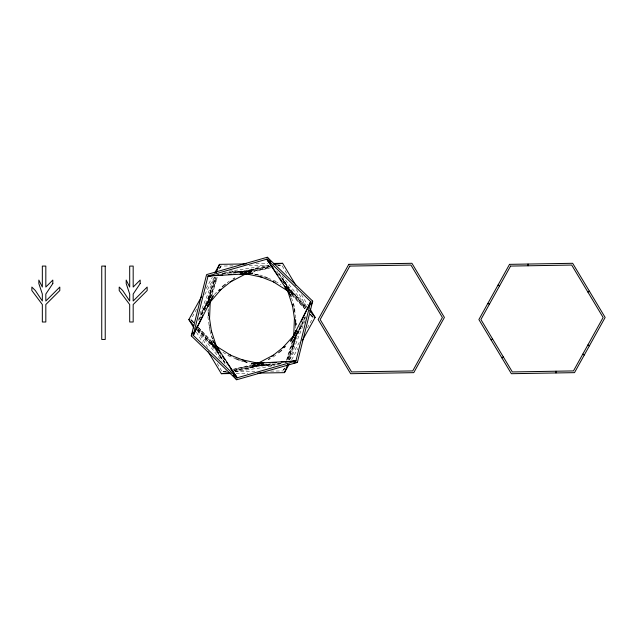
<?xml version="1.0" encoding="UTF-8"?>
<svg xmlns="http://www.w3.org/2000/svg" width="637" height="637" viewBox="0 0 637 637"><rect width="100%" height="100%" fill="white"/><g stroke="black" fill="none" stroke-linecap="round" stroke-linejoin="round"><path stroke-width="0.48" stroke-dasharray="3.19 2.39" d="M208.203 315.737L208.315 308.841M295.672 328.159L295.711 325.204M295.759 322.25L295.823 318.309L295.839 322.043M209.095 300.003L209.541 295.329L208.387 303.913M295.082 336.901L294.445 341.671L294.883 336.997L288.314 359.515M209.04 300.131L210.99 288.784L214.924 277.509M294.939 336.869L292.988 348.216L289.063 359.491M207.67 303.745L210.99 288.784L206.547 305.426M296.309 333.255L292.988 348.216L297.431 331.574M210.043 298.212L216.739 276.999M293.689 339.728L287.239 360.001M208.275 302.798L215.672 277.485M212.232 294.525L217.217 277.461M284.389 368.186L283.76 370.001L284.269 368.067M286.483 360.486L291.746 342.475M206.611 305.37L215.402 277.406M210.743 297.248L216.978 277.421M283.736 369.97L284.333 368.082M287 359.579L293.235 339.752M288.577 359.594L297.375 331.63M219.908 267.906L220.545 266.083L233.357 265.868M199.962 313.866L214.438 277.191M199.413 319.623L216.174 277.159M219.813 267.93L220.545 266.083L219.582 267.811M287.813 359.841L304.566 317.377M289.54 359.809L305.099 320.387M198.123 320.403L201.746 312.21L210.298 296.213L199.309 319.121M305.856 316.597L302.233 324.79L293.681 340.787L305.513 316.111M201.849 314.941L208.45 301.858M296.85 332.522L302.129 322.059M204.27 310.689L205.647 308.109M206.093 288.505L212.32 277.294M196.618 309.184L190.877 319.527L192.398 322.067M204.748 294.533L214.319 277.294M289.66 359.706L299.231 342.467M307.368 327.816L313.109 317.473L311.589 314.933M291.658 359.706L297.885 348.495M211.97 294.883L201.746 312.21L208.594 301.787M292.009 342.117L302.233 324.79L296.961 332.809M209.621 300.162L205.154 306.437L208.594 301.978M296.038 334.481L298.825 330.563L295.958 334.282M214.335 294.541L216.898 291.826M227.178 282.804L229.352 281.076M273.185 357.07L276.872 354.14M245.707 272.493L250.835 270.152L243.708 273.082M258.272 364.507L253.152 366.848L260.27 363.918M249.147 272.405L250.867 271.696L249.099 272.254M254.832 364.595L253.112 365.304L254.88 364.746M245.524 272.453L257.229 268.137L268.957 265.9M258.455 364.547L246.75 368.863L235.021 371.1M244.433 272.166L257.229 268.137L239.711 272.843L270.239 266.051M259.546 364.834L246.75 368.863L264.267 364.157L233.747 370.949M248.581 272.023L270.303 267.222M255.397 364.977L233.675 369.779M245.627 272.325L270.303 266.306M251.918 272.317L271.107 267.636M226.159 371.005L222.321 371.944L226.246 371.355M232.879 369.364L252.061 364.683M233.675 370.694L258.351 364.675M248.804 272.373L270.064 267.636M226.191 371.084L222.321 371.944L226.103 371.22M233.914 369.364L255.174 364.627M277.875 265.78L281.658 265.056L277.732 265.645M229.017 271.274L268.989 265.326M221.787 273.966L269.881 266.807M234.097 370.193L282.191 363.034M234.989 371.674L274.961 365.726M224.399 272.692L232.314 271.848L250.445 271.251L222.186 273.416M279.579 364.308L271.665 365.152L253.542 365.749L281.793 363.584M222.202 273.735L228.054 273.408M232.927 273.13L240.73 272.692M247.554 272.31L252.435 272.039L232.314 271.848L240.937 272.341M256.424 364.69L251.543 364.961L271.665 365.152L263.041 364.659M263.248 364.308L271.051 363.87M276.904 363.544L281.777 363.265M256.002 263.742L267.843 263.543M249.131 265.605L268.846 265.271M235.141 371.729L254.856 371.395M270.621 371.132L283.441 370.917M236.144 373.457L247.976 373.258M242.856 272.27L239.018 271.911L241.813 272.286M261.13 364.73L264.96 365.089L262.165 364.714M255.349 274.388L260.167 275.431M243.82 361.569L248.629 362.612M255.724 274.34L260.27 275.415M243.708 361.585L248.255 362.66M253.908 273.91L259.514 275.606M244.473 361.394L250.07 363.09M260.175 275.088L263.614 276.45M267.914 278.146L275.654 281.204M228.325 355.796L235.236 358.527M240.364 360.55L243.804 361.912M275.359 281.371L281.044 284.62M222.942 352.38L228.619 355.629M287.924 289.517L293.283 293.323L286.427 288.035M216.054 347.483L210.696 343.677L217.559 348.965M287.9 289.262L298.227 297.853L306.676 307.647M216.078 347.738L205.751 339.147L197.303 329.353M288.338 288.792L298.227 297.853L286.674 286.324M215.64 348.208L205.751 339.147L217.305 350.676M290.536 292.311L305.561 308.722M213.443 344.689L198.425 328.278M288.123 289.198L306.349 308.26M291.953 295.345L304.916 308.905M310.378 314.614L313.109 317.473L310.641 314.367M193.6 322.386L190.877 319.527L193.345 322.633M198.378 327.378L212.033 341.655M197.629 328.74L215.855 347.802M287.375 287.199L306.532 308.077M291.682 294.135L305.075 308.722M310.426 314.551L313.109 317.473L310.593 314.559M193.552 322.449L190.877 319.527L193.393 322.441M198.234 327.553L212.296 342.865M197.446 328.923L216.612 349.801M282.016 275.765L306.54 306.636M277.31 272.405L305.696 308.149M198.282 328.851L225.434 363.034M197.438 330.364L221.963 361.235M279.038 273.313L292.136 293.538L276.689 270.956M224.941 363.687L211.842 343.462L226.74 365.24M282.82 280.941L285.495 285.026M212.599 342.985L211.532 341.352L218.125 353.025L216.341 348.686M220.091 354.427L221.158 356.059M282.613 281.076L284.675 284.389M301.42 294.597L307.512 304.749M282.167 265.9L286.73 273.512M296.364 289.572L306.516 306.485M197.47 330.515L207.614 347.428M217.249 363.488L221.811 371.1M196.475 332.251L202.558 342.403M291.977 294.82L282.557 278.13L288.593 290.138M218.595 353.861L221.421 358.87L219.263 354.578M215.386 346.862L218.833 353.726M289.453 291.85L285.854 283.975L287.637 288.314M214.526 345.15L218.125 353.025M211.508 335.771L212.718 339.521M291.563 297.869L293.976 305.919M210.003 331.081L212.416 339.131M294.23 309.263L294.899 312.114M209.079 324.886L210.194 329.632M293.673 303.881L294.374 308.579M294.493 309.367L296.125 320.347M207.853 316.653L210.306 333.119M295.409 319.901L295.6 322.824M208.506 316.127L208.124 310.283L208.148 315.888M220.545 266.083L219.709 268.933L220.545 266.083"/><path stroke-width="0.96" d="M295.711 325.204L295.743 323.238M210.274 300.688L209.557 318.683M293.705 336.312L294.421 318.317M191.283 335.866L206.595 274.611L267.301 257.244L312.695 301.134L297.383 362.389L236.677 379.756L191.283 335.866L192.732 332.195M295.449 333.135L296.205 330.308L295.019 334.083M209.191 304.956L210.298 301.158M293.131 337.737L294.517 333M216.246 272.604L219.502 264.355L246.137 263.909M195.041 330.699L193.226 335.309L237.163 377.797L295.934 360.988L310.76 301.691L266.815 259.203L208.044 276.012L193.226 335.309L213.252 295.64L210.425 300.433M308.937 306.301L310.76 301.691L290.727 341.36L295.441 333.374M257.842 373.091L284.476 372.645L287.733 364.396M311.254 304.805L312.695 301.134M197.51 325.626L193.226 335.309L202.638 315.673M307.639 308.738L310.76 301.691L301.341 321.327M193.935 328.023L188.855 319.559L201.786 296.269M214.717 272.978L219.502 264.355M284.476 372.645L289.262 364.022M302.193 340.731L315.124 317.441L310.052 308.977M209.35 303.029L221.119 289.389M295.17 333.215L292.471 337.013L282.86 347.611M218.602 290.536L220.028 289.206M283.959 347.794L285.376 346.464M222.297 286.682L225.339 284.261M219.558 290.631L232.179 280.606M271.808 356.394L284.421 346.369M278.64 352.739L281.681 350.318M233.118 279.11L234.735 278.027M268.432 359.515L270.056 358.432M230.61 281.849L246.559 273.464M273.369 355.151L257.42 363.536M491.055 339.855L492.568 338.98M587.863 292.025L589.376 291.157M501.845 357.835L503.357 356.959M242.936 273.544L240.109 274.308L243.008 273.663M261.051 363.456L263.877 362.692L260.979 363.337M243.278 274.42L247.116 273.488M256.862 363.512L260.7 362.58M273.862 264.602L282.637 263.296L295.839 285.288M210.99 275.574L208.044 276.012L252.419 273.52L248.709 273.488M292.988 361.426L295.934 360.988L251.559 363.48L255.27 363.512M208.148 351.712L221.342 373.704L230.116 372.398M293.482 362.971L297.383 362.389M212.838 275.495L208.044 276.012L214.956 275.479M216.668 275.088L218.579 274.881M285.4 362.119L287.319 361.912M291.149 361.505L295.934 360.988L289.023 361.521M216.93 275.327L222.854 274.873M228.779 274.42L231.741 274.197M272.246 362.803L276.195 362.501M281.124 362.127L287.048 361.673M273.759 263.439L282.637 263.296M221.342 373.704L231.207 373.537M241.288 273.576L247.785 274.189L261.767 277.206M262.691 363.424L256.201 362.811L242.211 359.794M264.697 276.872L267.413 277.947M259.912 276.474L274.897 282.39M229.081 354.61L244.067 360.526M235.666 358.695L239.281 360.128M273.042 281.658L288.274 291.284M230.936 355.342L216.445 346.289M498.046 285.042L499.559 285.917M587.863 344.975L589.376 345.843M582.775 354.14L584.288 355.008M487.87 303.379L489.383 304.247M286.395 288.179L284.325 286.109L286.332 288.298M217.583 348.821L219.661 350.891L217.647 348.702M285.121 288.203L289.222 292.487M216.126 345.939L218.173 348.081M267.301 257.244L270.98 261.871M309.606 310.49L315.124 317.441M270.518 263.861L266.815 259.203L291.157 296.38L287.964 290.727M233.46 373.139L237.163 377.797L212.822 340.62L216.015 346.273M188.855 319.559L193.759 325.738M232.999 375.129L236.677 379.756M270.223 263.869L266.815 259.203L277.995 275.542M271.362 265.422L273.066 267.755M230.92 369.245L237.163 377.797L226.541 362.278M279.675 277.995L281.912 281.259M218.714 350.836L220.394 353.288M222.632 356.561L224.869 359.825M285.933 287.613L288.258 292.702L292.638 306.325M218.435 350.231L215.72 344.298L211.341 330.675M294.39 308.69L294.676 310.617M292.343 304.351L294.62 319.631M209.262 316.716L211.635 332.649M295.6 322.824L295.735 324.766M295.847 322.983L295.855 324.846M555.997 371.212L555.997 372.956M528.041 264.044L528.041 265.788M208.275 304.812L207.773 306.692L208.371 304.805M348.789 264.355L318.142 319.559L350.629 373.704L413.763 372.645L444.411 317.441L411.924 263.296L348.789 264.355M349.832 266.083L320.164 319.527L351.608 371.944L412.728 370.917L442.397 317.473L410.945 265.056L349.832 266.083M509.528 264.355L478.881 319.559L511.368 373.704L574.502 372.645L605.15 317.441L572.663 263.296L509.528 264.355M510.571 266.083L480.903 319.527L512.347 371.944L573.467 370.917L603.135 317.473L571.684 265.056L510.571 266.083M52.815 283.561L45.824 294.039L45.824 301.03L59.806 287.048L59.806 290.544L45.824 304.526L45.824 321.996L42.337 321.996L42.337 304.526L31.85 290.544L31.85 287.048L35.346 290.544L42.337 301.03L42.337 294.039L38.841 283.561L38.841 280.065L42.337 287.048L42.337 266.083L45.824 266.083L45.824 287.048L52.815 280.065L52.815 283.561M140.172 283.561L133.181 294.039L133.181 301.03L147.163 287.048L147.163 290.544L133.181 304.526L133.181 321.996L129.693 321.996L129.693 304.526L119.207 290.544L119.207 287.048L122.702 290.544L129.693 301.03L129.693 294.039L126.198 283.561L126.198 280.065L129.693 287.048L129.693 266.083L133.181 266.083L133.181 287.048L140.172 280.065L140.172 283.561M105.232 266.083L101.737 266.083L101.737 339.465L105.232 339.465L105.232 266.083"/></g></svg>
